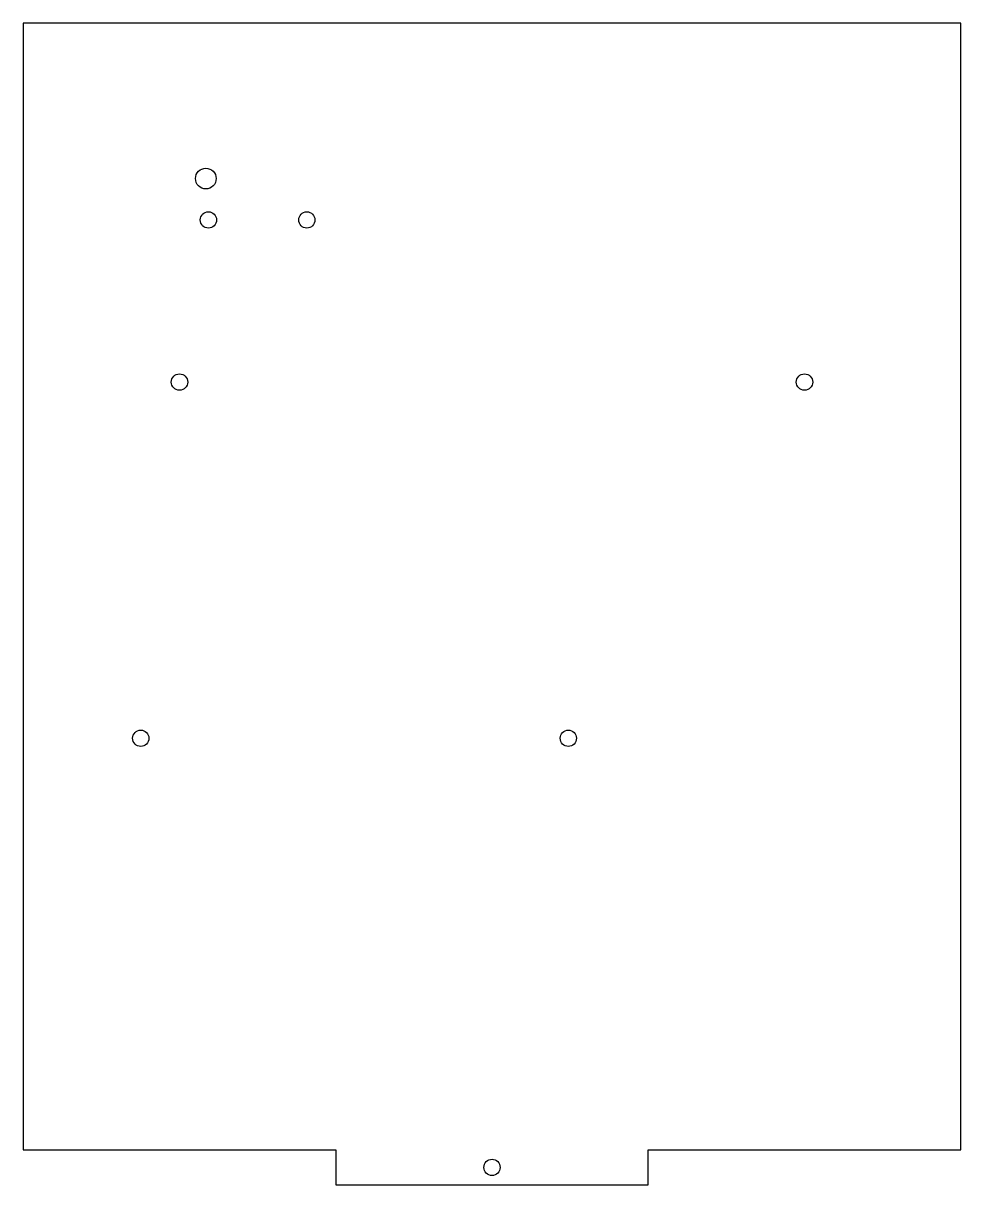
# Model space of a CAD drawing. Header units: millimetres. Extents: x -91 to 91, y 0 to 224.
import ezdxf

# ---------------------------------------------------------------- set-up
doc = ezdxf.new("R2010")
doc.units = ezdxf.units.MM

msp = doc.modelspace()

# ---------------------------------------------------------------- linework, layer by layer
msp.add_lwpolyline([(30.17, 6.72), (90.5, 6.72), (90.5, 224.36), (-90.5, 224.36), (-90.5, 6.72), (-30.17, 6.72), (-30.17, 0), (30.17, 0)], close=True)
for centre, radius in [((-55.25, 194.36), 2), ((-54.75, 186.36), 1.57), ((-35.75, 186.36), 1.57), ((-60.33, 155.04), 1.58), ((60.33, 155.04), 1.58), ((-67.81, 86.24), 1.57), ((14.74, 86.24), 1.57), ((0, 3.36), 1.57)]:
    msp.add_circle(centre, radius)

doc.saveas('drawing.dxf')
